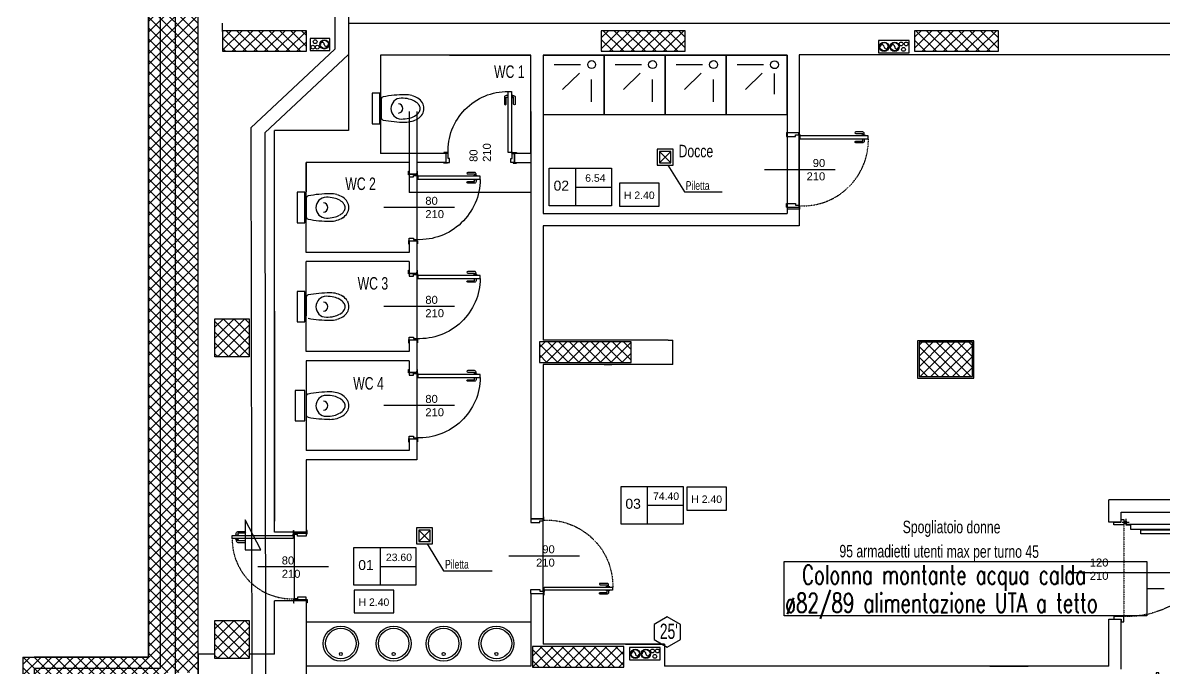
# Model space of a CAD drawing. Header units: millimetres. Extents: x -3782782348 to 131293, y -36553 to 57271.
# Drawn here: x 90045 to 91542, y 38852 to 39699 of the extents above; entities that cross this region are included whole.
import ezdxf

# ---------------------------------------------------------------- set-up
doc = ezdxf.new("R2010")
doc.units = ezdxf.units.MM
doc.header["$LTSCALE"] = 0.01
for name, pattern in [('ACAD_ISO03W100', [30, 12, -18]), ('CONTINOUS', [0]), ('HIDDEN2', [4.7625, 3.175, -1.5875])]:
    doc.linetypes.add(name, pattern=pattern)
doc.layers.get('Defpoints').update_dxf_attribs({"color": 253})
for name, color, linetype in [('ESTRAZ', 2, 'Continuous'), ('X_cavedi', 1, 'Continuous'), ('X_MURI', 8, 'Continuous'), ('X_quote serramenti interni', 251, 'CONTINOUS')]:
    doc.layers.add(name, color=color, linetype=linetype)
doc.styles.add('Max 50', font='arial.ttf', dxfattribs={"width": 0.65, "height": 0.125})
doc.styles.add('nomi', font='arial.ttf')
doc.styles.add('QUOTE', font='simplex.shx', dxfattribs={"width": 0.7})
doc.styles.add('ROMANS', font='romans')
doc.styles.get("Standard").update_dxf_attribs({"font": 'arial.ttf'})
doc.dimstyles.get("Standard").update_dxf_attribs({"dimscale": 0, "dimtxt": 0.18, "dimasz": 0.18, "dimexe": 0.18, "dimexo": 0.0625, "dimgap": 0.09, "dimtad": 1, "dimdec": 0, "dimzin": 0, "dimdsep": 46, "dimtxsty": 'Standard', "dimcen": 0.09, "dimclrd": 256, "dimclre": 256, "dimclrt": 5, "dimadec": 0, "dimazin": 0, "dimtfac": 1, "dimtdec": 0, "dimtix": 1, "dimtofl": 0, "dimtmove": 2, "dimatfit": 3, "dimfxl": 1, "dimtolj": 1, "dimtzin": 0, "dimarcsym": 0})
pattern_1 = [(45, (139069.621, 4436.309), (-7.0710678, 7.0710678), []), (135, (139069.621, 4436.309), (-7.0710678, -7.0710678), [])]

# ---------------------------------------------------------------- blocks, each defined once
blk = doc.blocks.new('90')
for p, q in [((3.9, -46.4), (3.9, 46.4)), ((52.8, 17.3), (52.8, 1.2)), ((-42.1, 1.2), (50, 1.2))]:
    blk.add_line(p, q)
at = {"extrusion": (0, 0, -1)}
for p, q in [((-45.1, 17.3), (-45.1, 1.2)), ((-42.9, 0.3), (-40.9, 0.3)), ((-41.9, 1.4), (-41.9, -0.7))]:
    blk.add_line(p, q, dxfattribs=at)
for points in [[(45.1, 17.3), (40.1, 17.3), (40.1, 5.8), (42.1, 5.8), (42.1, 1.2), (45.1, 1.2)], [(43.1, 1.2), (43.1, 0.2), (47.6, 0.2), (47.6, 1.2)], [(41, -86.1), (41.5, -86.1), (41.5, -81), (41, -81)], [(37, -86.1), (36.4, -86.1), (36.4, -81), (37, -81)]]:
    blk.add_lwpolyline(points, dxfattribs=at)
for points in [[(52.8, 17.3), (48, 17.3), (48, 5.8), (50, 5.8), (50, 1.2), (52.8, 1.2)], [(51, 1.2), (51, 0.2), (55.4, 0.2), (55.4, 1.2)]]:
    blk.add_lwpolyline(points)
blk.add_lwpolyline([(41, 0.1), (37, 0.1), (37, -89.9), (41, -89.9)], close=True, dxfattribs=at)
for points in [[(41.5, -84.6), (43.9, -84.6, 0.414214), (46, -82.6), (46, -73.5, 1), (43.9, -73.5), (43.9, -82.6), (41.5, -82.6)], [(36.4, -84.6), (33.9, -84.6, -0.414214), (31.9, -82.6), (31.9, -73.5, -1), (33.9, -73.5), (33.9, -82.6), (36.4, -82.6)]]:
    blk.add_lwpolyline(points, format="xyb", dxfattribs=at)
blk.add_circle((41.9, 0.3), 0.652, dxfattribs=at)
at = {"linetype": 'ACAD_ISO03W100', "ltscale": 0.5, "extrusion": (0, 0, -1)}
blk.add_arc((35.4, -3.5), 86.5, 176.8781, 271.0597, dxfattribs=at)
blk = doc.blocks.new('porta 120 metallica')
blk.add_line((66, 71.6), (66, -78.7))
at = {"linetype": 'ByBlock'}
for p, q in [((-4.4, -6.2), (3.4, -6.2)), ((0.1, -10.8), (0.1, -1.7))]:
    blk.add_line(p, q, dxfattribs=at)
at = {"color": 5, "linetype": 'HIDDEN2'}
blk.add_line((3.5, -3.5), (123.5, -3.5), dxfattribs=at)
at = {"linetype": 'ByBlock'}
for points in [[(-3.5, 0), (-3.5, -3.5), (3.5, -3.5), (3.5, 9.5), (0, 9.5), (0, 0)], [(123.5, -3.5), (123.5, 9.5), (127, 9.5), (127, 0), (130.5, 0), (130.5, -3.5)], [(8.8, -12.3), (8.8, -131.2), (3.5, -131.2), (3.5, -131.2), (2.8, -131.2), (2.8, -6.2), (3.5, -6.2), (3.5, -12.3)]]:
    blk.add_lwpolyline(points, close=True, dxfattribs=at)
for points in [[(2.8, -121.4), (-3.3, -121.4), (-3.3, -105.1), (2.8, -105.1)], [(8.8, -121.4), (14.9, -121.4), (14.9, -105.1), (8.8, -105.1)]]:
    blk.add_lwpolyline(points, dxfattribs=at)
blk.add_circle((0.1, -6.2), 1.51, dxfattribs=at)
at = {"color": 5, "linetype": 'HIDDEN2'}
blk.add_arc((0, -8), 123.6, 274.0732, 2.0664, dxfattribs=at)
blk = doc.blocks.new('mini cavedio')
at = {"color": 2}
for centre, start, end in [((7430.9, 39372.2, 0), 270, 90), ((7430.9, 39367.1, 0), 90, 270)]:
    blk.add_arc(centre, 2.55, start, end, dxfattribs=at)
at = {"layer": 'X_cavedi'}
for p, q in [((7438.8, 39388.4), (7422.8, 39388.4)), ((7422.8, 39388.4), (7422.8, 39362.2)), ((7438.8, 39362.2), (7438.8, 39388.4)), ((7422.8, 39362.2), (7438.8, 39362.2))]:
    blk.add_line(p, q, dxfattribs=at)
for centre, radius in [((7427.2, 39384.6), 2.5), ((7427.2, 39378.9), 2.5), ((7430.9, 39369.6, 0), 6.11), ((7430.9, 39369.6, 0), 5.43), ((7434.4, 39381.6), 2.5)]:
    blk.add_circle(centre, radius, dxfattribs=at)
blk = doc.blocks.new('cavedio grigia e nera')
at = {"color": 2}
for centre, start, end in [((1740.1, 44244.7, 0), 360, 180), ((1745.2, 44244.7, 0), 180, 360), ((1754, 44244.7, 0), 360, 180), ((1759.1, 44244.7, 0), 180, 360)]:
    blk.add_arc(centre, 2.55, start, end, dxfattribs=at)
at = {"layer": 'X_cavedi'}
for p, q in [((1723.8, 44252.6), (1723.8, 44236.6)), ((1764, 44252.6), (1723.8, 44252.6)), ((1764, 44236.6), (1764, 44252.6)), ((1723.8, 44236.6), (1764, 44236.6))]:
    blk.add_line(p, q, dxfattribs=at)
for centre, radius in [((1727.6, 44241), 2.5), ((1731, 44248.2), 2.5), ((1734.1, 44241), 2.5), ((1742.7, 44244.7, 0), 6.11), ((1742.7, 44244.7, 0), 6.11), ((1742.7, 44244.7, 0), 5.43), ((1756.6, 44244.7, 0), 6.11), ((1756.6, 44244.7, 0), 5.43)]:
    blk.add_circle(centre, radius, dxfattribs=at)
blk = doc.blocks.new('*D865')
at = {"layer": 'Defpoints', "color": 0, "ltscale": 4, "transparency": 16777216}
for p in [(90551.5, 39582.9, 0), (90561.5, 39582.9, 0), (90561.5, 39477.1, 0)]:
    blk.add_point(p, dxfattribs=at)
at = {"layer": 'X_MURI', "lineweight": -2, "ltscale": 4, "transparency": 16777216}
for p, q in [((90551.5, 39582.8, 0), (90551.5, 39476.9, 0)), ((90561.5, 39582.8, 0), (90561.5, 39476.9, 0)), ((90551.7, 39477.1, 0), (90561.3, 39477.1, 0))]:
    blk.add_line(p, q, dxfattribs=at)
at = {"layer": 'X_MURI', "ltscale": 4, "transparency": 16777216}
for points in [[(90551.7, 39477.1, 0), (90551.7, 39477, 0), (90551.5, 39477.1, 0)], [(90561.3, 39477.1, 0), (90561.3, 39477, 0), (90561.5, 39477.1, 0)]]:
    blk.add_solid(points, dxfattribs=at)
at = {"layer": 'X_MURI', "color": 5, "ltscale": 4, "transparency": 16777216, "insert": (90556.5, 39477.2, 0), "char_height": 0.18, "attachment_point": 5}
blk.add_mtext('\\A1;10', dxfattribs=at)
blk = doc.blocks.new('*D866')
at = {"layer": 'Defpoints', "color": 0, "ltscale": 4, "transparency": 16777216}
for p in [(90561.5, 39582.9, 0), (90711.3, 39582.9, 0), (90711.3, 39477.1, 0)]:
    blk.add_point(p, dxfattribs=at)
at = {"layer": 'X_MURI', "lineweight": -2, "ltscale": 4, "transparency": 16777216}
for p, q in [((90561.5, 39582.8, 0), (90561.5, 39476.9, 0)), ((90711.3, 39582.8, 0), (90711.3, 39476.9, 0)), ((90561.7, 39477.1, 0), (90711.1, 39477.1, 0))]:
    blk.add_line(p, q, dxfattribs=at)
at = {"layer": 'X_MURI', "ltscale": 4, "transparency": 16777216}
for points in [[(90561.7, 39477.1, 0), (90561.7, 39477, 0), (90561.5, 39477.1, 0)], [(90711.1, 39477.1, 0), (90711.1, 39477, 0), (90711.3, 39477.1, 0)]]:
    blk.add_solid(points, dxfattribs=at)
at = {"layer": 'X_MURI', "color": 5, "ltscale": 4, "transparency": 16777216, "insert": (90636.4, 39477.2, 0), "char_height": 0.18, "attachment_point": 5}
blk.add_mtext('\\A1;150', dxfattribs=at)
blk = doc.blocks.new('porta 80 (12.5)')
for p, q in [((0, 0), (0, 90)), ((16, 88.7), (0, 88.7)), ((-47.6, 45.1), (45.1, 45.1))]:
    blk.add_line(p, q)
at = {"extrusion": (0, 0, -1)}
for p, q in [((0.1, 3.2), (-1.9, 3.2)), ((-0.9, 2.2), (-0.9, 4.2)), ((16, 1.5), (0, 1.5))]:
    blk.add_line(p, q, dxfattribs=at)
for points in [[(0, 88.2), (-1, 88.2), (-1, 92.7), (0, 92.7)], [(16, 90), (16, 85.2), (4.5, 85.2), (4.5, 87.2), (0, 87.2), (0, 90)], [(16, 88.2), (17, 88.2), (17, 92.7), (16, 92.7)]]:
    blk.add_lwpolyline(points)
blk.add_lwpolyline([(1.2, 4.1), (1.2, 8.1), (81.2, 8.1), (81.2, 4.1)], close=True, dxfattribs=at)
for points in [[(77.3, 8.1), (77.3, 8.7), (72.3, 8.7), (72.3, 8.1)], [(77.3, 4.1), (77.3, 3.6), (72.3, 3.6), (72.3, 4.1)], [(0, 2), (1, 2), (1, -2.5), (0, -2.5)], [(-16, 0), (-16, 5), (-4.5, 5), (-4.5, 3), (0, 3), (0, 0)], [(-16, 2), (-17, 2), (-17, -2.5), (-16, -2.5)]]:
    blk.add_lwpolyline(points, dxfattribs=at)
for points in [[(75.8, 8.7), (75.8, 11.2, 0.414214), (73.8, 13.2), (64.8, 13.2, 1), (64.8, 11.2), (73.8, 11.2), (73.8, 8.7)], [(75.8, 3.6), (75.8, 1.2, -0.414214), (73.8, -0.9), (64.8, -0.9, -1), (64.8, 1.2), (73.8, 1.2), (73.8, 3.6)]]:
    blk.add_lwpolyline(points, format="xyb", dxfattribs=at)
blk.add_circle((0.9, 3.2), 0.652, dxfattribs=at)
at = {"linetype": 'ACAD_ISO03W100', "ltscale": 0.5, "extrusion": (0, 0, -1)}
blk.add_arc((3.2, 9.3), 78, 359.1465, 92.3471, dxfattribs=at)

msp = doc.modelspace()

# ---------------------------------------------------------------- hatches: boundary and pattern name
at = {"layer": 'X_MURI', "ltscale": 4}
h = msp.add_hatch(dxfattribs=at)
h.set_pattern_fill('_USER', color=256, scale=10, angle=45, style=0, double=1, pattern_type=0)
h.set_pattern_definition([(45, (96724.817, -16956.502), (-7.0710678, 7.0710678), []), (135, (96724.817, -16956.502), (-7.0710678, -7.0710678), [])])
h.paths.add_polyline_path([(90230.8, 39726.9), (90253.3, 39726.9), (90253.3, 39748.6), (90230.8, 39748.6)], flags=24)
h.paths.add_polyline_path([(90065.8, 38732.8), (90088.3, 38732.8), (90088.3, 38754.5), (90065.8, 38754.5)], flags=24)
h.paths.add_polyline_path([(90230.8, 39476), (90253.3, 39476), (90253.3, 39497.7), (90230.8, 39497.7)], flags=24)
h.paths.add_polyline_path([(90059.5, 37082.6), (90109.6, 37082.6), (90109.6, 38802.1), (90209.6, 38802.1), (90233.5, 38802.1), (90233.6, 38837.4), (90233.8, 38837.4), (90233.8, 38847), (90274.6, 38847), (90274.6, 38871), (90274.6, 39904), (90209.6, 39904), (90209.6, 38867.1), (90059.6, 38867.1)])
h.paths.add_polyline_path([(90044.6, 37082.6), (90059.5, 37082.6), (90059.6, 38867.1), (90044.6, 38867.1)])
h = msp.add_hatch(dxfattribs=at)
h.set_pattern_fill('_USER', color=256, scale=10, angle=45, style=0, double=1, pattern_type=0)
h.set_pattern_definition(pattern_1)
h.paths.add_polyline_path([(90416.6, 39662), (90416.6, 39689), (90306.6, 39689), (90306.6, 39662)])
h = msp.add_hatch(dxfattribs=at)
h.set_pattern_fill('_USER', color=256, scale=10, angle=45, style=0, double=1, pattern_type=0)
h.set_pattern_definition(pattern_1)
h.paths.add_polyline_path([(90913.6, 39662), (90913.6, 39689), (90803.6, 39689), (90803.6, 39662)])
h = msp.add_hatch(dxfattribs=at)
h.set_pattern_fill('_USER', color=256, scale=10, angle=45, style=0, double=1, pattern_type=0)
h.set_pattern_definition(pattern_1)
h.paths.add_polyline_path([(91324.6, 39662), (91324.6, 39689), (91214.6, 39689), (91214.6, 39662)])
h.paths.add_polyline_path([(91779.6, 39662), (91779.6, 39689), (91669.6, 39689), (91669.6, 39662)])
h.paths.add_polyline_path([(92455.6, 39662), (92455.6, 39689), (92345.6, 39689), (92345.6, 39662)])
h = msp.add_hatch(dxfattribs=at)
h.set_pattern_fill('_USER', color=256, scale=10, angle=45, style=0, double=1, pattern_type=0)
h.set_pattern_definition(pattern_1)
h.paths.add_polyline_path([(94441.8, 39318.2), (94414.8, 39318.2), (94414.8, 39208.2), (94441.8, 39208.2)])
h.paths.add_polyline_path([(94020.7, 39109.2), (94047.7, 39109.2), (94047.7, 39219.2), (94020.7, 39219.2)])
h.paths.add_polyline_path([(94020.7, 39224.2), (94047.7, 39224.2), (94047.7, 39334.2), (94020.7, 39334.2)])
h.paths.add_polyline_path([(93651.7, 39291.3), (93624.7, 39291.3), (93624.7, 39161.3), (93651.7, 39161.3)])
h.paths.add_polyline_path([(93228.6, 39266.2), (93255.6, 39266.2), (93255.6, 39156.2), (93228.6, 39156.2)])
h.paths.add_polyline_path([(92419.6, 39291.3), (92374.6, 39291.3), (92374.6, 39231.2), (92419.6, 39231.2)])
h.paths.add_polyline_path([(91615.3, 39260.3), (91615.3, 39305.3), (91675.3, 39305.3), (91675.3, 39260.3)])
h.paths.add_polyline_path([(91220.5, 39280.2), (91220.5, 39235.2), (91290.5, 39235.2), (91290.5, 39280.2)])
h.paths.add_polyline_path([(90722.6, 39280.8), (90722.6, 39253.8), (90842.6, 39253.8), (90842.6, 39280.8)])
h = msp.add_hatch(dxfattribs=at)
h.set_pattern_fill('_USER', color=256, scale=10, angle=45, style=0, double=1, pattern_type=0)
h.set_pattern_definition(pattern_1)
h.paths.add_polyline_path([(90296.6, 39311), (90341.6, 39311), (90341.6, 39261), (90296.6, 39261)])
h.paths.add_polyline_path([(90296.6, 38915), (90341.6, 38915), (90341.6, 38865), (90296.6, 38865)])
h.paths.add_polyline_path([(90713.3, 38880.9), (90713.3, 38853.9), (90833.3, 38853.9), (90833.3, 38880.9)])
h.paths.add_polyline_path([(91296.6, 38837), (91323.6, 38837), (91323.6, 38606.3), (91296.6, 38606.3)])
h.paths.add_polyline_path([(91688.1, 38837), (91715.1, 38837), (91715.1, 38717), (91688.1, 38717)])
h.paths.add_polyline_path([(92397.5, 38409), (92377.5, 38409), (92377.5, 38849), (92397.5, 38849)])
h.paths.add_polyline_path([(93052.5, 38637), (93329.5, 38637), (93329.5, 38621), (93052.5, 38621)])
h.paths.add_polyline_path([(93052.5, 38822), (93329.5, 38822), (93329.5, 38849), (93025.5, 38849), (93025.5, 38409), (93329.5, 38409), (93329.5, 38436), (93052.5, 38436)])

# ---------------------------------------------------------------- linework, layer by layer
at = {"color": 1}
msp.add_line((91519.3, 38956.9, 0), (91542.1, 38956.9, 0), dxfattribs=at)
at = {"color": 1, "elevation": 0}
msp.add_lwpolyline([(91043.6, 38992.4), (91519.3, 38992.4), (91519.3, 38921.3), (91043.6, 38921.3)], close=True, dxfattribs=at)
at = {"layer": 'X_MURI', "ltscale": 4}
for p, q in [((90209.6, 39904, 0), (90209.6, 38870, 0)), ((90209.6, 38867.1, 0), (90209.6, 39904, 0)), ((90306.6, 39688, 0), (90306.6, 39699, 0)), ((90306.6, 39689, 0), (90306.6, 39662, 0)), ((90471.9, 39699, 0), (93392.6, 39699, 0)), ((90471.9, 39699, 0), (90471.9, 39558)), ((90573.4, 39699, 0), (90990, 39699, 0)), ((91020, 39699, 0), (91070.7, 39699, 0)), ((91220.7, 39699, 0), (91466.7, 39699, 0)), ((90551.5, 39657, 0), (90545.3, 39657, 0)), ((90711.3, 39657, 0), (90551.5, 39657, 0)), ((90604.3, 39657, 0), (90711.3, 39657, 0)), ((90711.3, 39528, 0), (90711.3, 39657, 0)), ((90727.3, 39657, 0), (90727.3, 39449, 0)), ((90727.3, 39657, 0), (91047.3, 39657, 0)), ((91047.3, 39657, 0), (91047.3, 39555.3, 0)), ((90776.4, 39644.1, 0), (90741.7, 39644.1, 0)), ((90856.4, 39644.1, 0), (90821.7, 39644.1, 0)), ((90936.4, 39644.1, 0), (90901.7, 39644.1, 0)), ((91016.4, 39644.1, 0), (90981.7, 39644.1, 0)), ((90774.8, 39633.2, 0), (90752.6, 39612, 0)), ((90854.8, 39633.2, 0), (90832.6, 39612, 0)), ((90934.8, 39633.2, 0), (90912.6, 39612, 0)), ((91014.8, 39633.2, 0), (90992.6, 39612, 0)), ((91030.3, 39632.9, 0), (91030.3, 39605.9, 0)), ((90790.3, 39624.9, 0), (90790.3, 39595.9, 0)), ((90870.3, 39624.9, 0), (90870.3, 39595.9, 0)), ((90950.3, 39624.9, 0), (90950.3, 39595.9, 0)), ((90471.9, 39558), (90374.6, 39558, 0)), ((90374.6, 39030.8, 0), (90374.6, 39558, 0)), ((91047.3, 39555.3, 0), (91063.3, 39555.3, 0)), ((91047.3, 39555.3, 0), (91047.3, 39455.3, 0)), ((91063.3, 39555.3, 0), (91063.3, 39455.3, 0)), ((90599.8, 39528, 0), (90513.9, 39528, 0)), ((90599.8, 39528, 0), (90599.8, 39516, 0)), ((90711.3, 39528, 0), (90689.8, 39528, 0)), ((90689.8, 39528, 0), (90689.8, 39516, 0)), ((90689.8, 39528, 0), (90689.8, 39516, 0)), ((90879.8, 39530.6, 0), (90894.8, 39515.6, 0)), ((90894.8, 39530.6, 0), (90879.8, 39515.6, 0)), ((90416.5, 39398, 0), (90416.5, 39516, 0)), ((90416.5, 39477.4, 0), (90416.5, 39516, 0)), ((90416.5, 39516, 0), (90416.5, 39477.4, 0)), ((90551.5, 39516, 0), (90416.5, 39516, 0)), ((90551.5, 39516, 0), (90551.5, 39500.6, 0)), ((90561.5, 39516, 0), (90561.5, 39500.6, 0)), ((90599.8, 39516, 0), (90561.5, 39516, 0)), ((90689.8, 39516, 0), (90711.3, 39516, 0)), ((90711.3, 39516, 0), (90711.3, 39489, 0)), ((90769.6, 39508.6, 0), (90769.6, 39459, 0)), ((90891, 39512.6, 0), (90912.6, 39477.4, 0)), ((90561.5, 39500.6, 0), (90551.5, 39500.6, 0)), ((90561.5, 39500.6, 0), (90551.5, 39500.6, 0)), ((90561.5, 39502.1, 0), (90561.5, 39412.1, 0)), ((90711.3, 39489, 0), (90711.3, 39048.4, 0)), ((90769.6, 39483.8, 0), (90816.8, 39483.8, 0)), ((90912.6, 39477.4, 0), (90962.1, 39477.4, 0)), ((90611.1, 39457, 0), (90518.4, 39457, 0)), ((90727.3, 39449, 0), (91047.3, 39449, 0)), ((91047.3, 39455.3, 0), (91047.3, 39449, 0)), ((91047.3, 39455.3, 0), (91063.3, 39455.3, 0)), ((90727.3, 39433, 0), (90727.3, 39282.8, 0)), ((90551.5, 39413.4, 0), (90561.5, 39413.5, 0)), ((90551.5, 39413.4, 0), (90551.5, 39398, 0)), ((90551.5, 39413.4, 0), (90561.5, 39413.4, 0)), ((90553.5, 39413.4, 0), (90561.5, 39413.4, 0)), ((90561.5, 39413.5, 0), (90561.5, 39387, 0)), ((90551.5, 39398, 0), (90416.5, 39398, 0)), ((90561.5, 39387, 0), (90561.5, 39370.6, 0)), ((90416.5, 39268, 0), (90416.5, 39386, 0)), ((90551.5, 39386, 0), (90416.5, 39386, 0)), ((90551.5, 39386, 0), (90551.5, 39370.6, 0)), ((90561.5, 39372.1, 0), (90561.5, 39282.1, 0)), ((90561.5, 39370.6, 0), (90551.5, 39370.6, 0)), ((90561.5, 39370.6, 0), (90551.5, 39370.6, 0)), ((90611.1, 39327, 0), (90518.4, 39327, 0)), ((90551.5, 39283.4, 0), (90551.5, 39268, 0)), ((90551.5, 39283.4, 0), (90561.5, 39283.4, 0)), ((90551.5, 39283.4, 0), (90561.5, 39283.4, 0)), ((90553.5, 39283.4, 0), (90561.5, 39283.4, 0)), ((90561.5, 39283.4, 0), (90561.5, 39240.6, 0)), ((90767.4, 39282.8, 0), (90727.3, 39282.8, 0)), ((90891.4, 39282.8, 0), (90767.4, 39282.8, 0)), ((90891.4, 39282.8, 0), (90897.3, 39282.8, 0)), ((90897.3, 39250.8, 0), (90897.3, 39282.8, 0)), ((90551.5, 39268, 0), (90416.5, 39268, 0)), ((90551.5, 39256, 0), (90416.5, 39256, 0)), ((90416.5, 39256, 0), (90416.5, 39195, 0)), ((90551.5, 39256, 0), (90551.5, 39240.6, 0)), ((90561.5, 39240.6, 0), (90551.5, 39240.6, 0)), ((90561.5, 39240.6, 0), (90551.5, 39240.6, 0)), ((90561.5, 39242.1, 0), (90561.5, 39152.1, 0)), ((90727.3, 39250.8, 0), (90727.3, 39048.4, 0)), ((90897.3, 39250.8, 0), (90727.3, 39250.8, 0)), ((90807.3, 39250.8, 0), (90817.3, 39250.8, 0)), ((90416.5, 39195, 0), (90416.5, 39138, 0)), ((90611.1, 39197, 0), (90518.4, 39197, 0)), ((90551.5, 39153.4, 0), (90551.5, 39138, 0)), ((90551.5, 39153.4, 0), (90561.5, 39153.4, 0)), ((90551.5, 39153.4, 0), (90561.5, 39153.4, 0)), ((90553.5, 39153.4, 0), (90561.5, 39153.4, 0)), ((90561.5, 39153.4, 0), (90561.5, 39126, 0)), ((90551.5, 39138, 0), (90416.5, 39138, 0)), ((90561.5, 39126, 0), (90416.5, 39126, 0)), ((90416.5, 39126, 0), (90416.5, 39030.8, 0)), ((90863.8, 39091), (90863.8, 39041.5)), ((91871.4, 39073.5, 0), (91469.5, 39073.5, 0)), ((91469.5, 39043.9, 0), (91469.5, 39073.5, 0)), ((90863.8, 39066.3), (90911, 39066.3)), ((91485.5, 39057, 0), (92083.7, 39057, 0)), ((91485.5, 39043.9, 0), (91485.5, 39057, 0)), ((90356.9, 39007.6), (90336.5, 39047.2)), ((90336.5, 39047.2), (90336.5, 39007.6)), ((90727.3, 39048.4, 0), (90711.3, 39048.4, 0)), ((91485.5, 39043.9, 0), (91469.5, 39043.9, 0)), ((90416.5, 39030.8, 0), (90374.6, 39030.8, 0)), ((90564, 39033.5, 0), (90579, 39018.5, 0)), ((90579, 39033.5, 0), (90564, 39018.5, 0)), ((90575.1, 39015.5, 0), (90596.7, 38980.4, 0)), ((90336.5, 39007.6), (90356.9, 39007.6)), ((90513.3, 39010.7), (90513.3, 38961.2)), ((90513.3, 38985.9), (90560.4, 38985.9)), ((90596.7, 38980.4, 0), (90660.3, 38980.4, 0)), ((90374.6, 38871, 0), (90374.6, 38940.8, 0)), ((90416.5, 38940.8, 0), (90374.6, 38940.8, 0)), ((90416.5, 38940.8, 0), (90416.5, 38855, 0)), ((90711.3, 38950.6, 0), (90727.3, 38950.6, 0)), ((90711.3, 38950.6, 0), (90711.3, 38855, 0)), ((90727.3, 38950.6, 0), (90727.3, 38883.9, 0)), ((90711.3, 38913, 0), (90416.5, 38913, 0)), ((91469.5, 38855, 0), (91469.5, 38916.9, 0)), ((91469.5, 38916.9, 0), (91485.5, 38916.9, 0)), ((91485.5, 38851, 0), (91485.5, 38916.9, 0)), ((90835.3, 38883.9, 0), (90727.3, 38883.9, 0)), ((90886.7, 38883.9, 0), (90835.3, 38883.9, 0)), ((90835.3, 38883.9, 0), (90886.7, 38883.9, 0)), ((90886.7, 38883.9, 0), (90886.7, 38855, 0)), ((90886.7, 38883.9, 0), (90886.7, 38855, 0)), ((90044.6, 38867.1, 0), (90209.6, 38867.1, 0)), ((90044.6, 38867.1, 0), (90044.6, 37082.6, 0)), ((90209.6, 38867.1, 0), (90059.5, 38867.1, 0)), ((90296.6, 38871, 0), (90274.6, 38871, 0)), ((90274.6, 38871, 0), (90274.6, 38837.4, 0)), ((90374.6, 38871, 0), (90341.6, 38871, 0)), ((90711.3, 38855, 0), (90416.5, 38855)), ((90416.5, 38855), (90416.5, 38829)), ((91469.5, 38855, 0), (90886.7, 38855, 0)), ((91313.5, 38855, 0), (91313.5, 38855, 0)), ((91313.5, 38855, 0), (91313.5, 38855, 0)), ((91313.5, 38855, 0), (91329.5, 38855, 0)), ((91329.5, 38855, 0), (91329.5, 38855, 0)), ((91329.5, 38855, 0), (91363.6, 38855, 0))]:
    msp.add_line(p, q, dxfattribs=at)
at = {"layer": 'X_MURI', "ltscale": 4, "extrusion": (0, 0, -1)}
for p, q in [((90687.6, 39528.9, 0), (90685.6, 39528.9, 0)), ((90686.6, 39527.9, 0), (90686.6, 39529.9, 0)), ((90689.8, 39516, 0), (90689.8, 39528, 0)), ((90551.5, 39500.6, 0), (90561.5, 39500.6, 0)), ((90561.4, 39498.9, 0), (90563.4, 39498.9, 0)), ((90562.4, 39499.9, 0), (90562.4, 39497.9, 0)), ((90551.5, 39370.6, 0), (90561.5, 39370.6, 0)), ((90561.4, 39368.9, 0), (90563.4, 39368.9, 0)), ((90562.4, 39369.9, 0), (90562.4, 39367.9, 0)), ((90551.5, 39240.6, 0), (90561.5, 39240.6, 0)), ((90561.4, 39238.9, 0), (90563.4, 39238.9, 0)), ((90562.4, 39239.9, 0), (90562.4, 39237.9, 0))]:
    msp.add_line(p, q, dxfattribs=at)
at = {"layer": 'X_MURI', "ltscale": 4, "elevation": 0}
for points in [[(90224.6, 40040.5), (90224.6, 38852.1), (90059.6, 38852.1), (90059.5, 37097.6), (90224.6, 37097.6), (90224.5, 36421)], [(90244.6, 39904), (90244.6, 38832.1), (90079.6, 38832.1), (90079.5, 37117.6), (90244.6, 37117.6), (90244.5, 36421)], [(90109.6, 38802.1), (90274.6, 38802.1), (90274.6, 39874)], [(90274.6, 39699), (90274.6, 39874), (93741.8, 39874)], [(90274.6, 39306), (90274.6, 39659)], [(90711.3, 39657), (90513.9, 39657), (90513.9, 39528)], [(90551.5, 39657), (90545.3, 39657)], [(91677.3, 39657.2), (91063.3, 39657.2), (91063.3, 39555.5)], [(90514.9, 39599.3), (90514.9, 39574.7)], [(90601.6, 39528), (90601.6, 39529), (90597.1, 39529), (90597.1, 39528)], [(90599.8, 39516), (90604.6, 39516), (90604.6, 39521.5), (90602.6, 39521.5), (90602.6, 39528), (90599.8, 39528)], [(90601.6, 39516), (90601.6, 39515), (90597.1, 39515), (90597.1, 39516)], [(90416.5, 39469.3), (90416.5, 39444.7)], [(91063.3, 39455.3), (91063.3, 39433), (90727.3, 39433)], [(90551.5, 39412.1), (90551.5, 39416.9), (90557, 39416.9), (90557, 39414.9), (90561.5, 39414.9), (90561.5, 39412.1)], [(90551.5, 39413.9), (90550.5, 39413.9), (90550.5, 39409.4), (90551.5, 39409.4)], [(90561.5, 39413.9), (90562.5, 39413.9), (90562.5, 39409.4), (90561.5, 39409.4)], [(90416.5, 39339.3), (90416.5, 39314.7)], [(90374.6, 39321), (90374.6, 39045.6)], [(90551.5, 39283.9), (90550.5, 39283.9), (90550.5, 39279.4), (90551.5, 39279.4)], [(90551.5, 39282.1), (90551.5, 39286.9), (90557, 39286.9), (90557, 39284.9), (90561.5, 39284.9), (90561.5, 39282.1)], [(90561.5, 39283.9), (90562.5, 39283.9), (90562.5, 39279.4), (90561.5, 39279.4)], [(90274.6, 38910), (90274.6, 39266)], [(90416.5, 39209.3), (90416.5, 39184.7)], [(90551.5, 39153.9), (90550.5, 39153.9), (90550.5, 39149.4), (90551.5, 39149.4)], [(90551.5, 39152.1), (90551.5, 39156.9), (90557, 39156.9), (90557, 39154.9), (90561.5, 39154.9), (90561.5, 39152.1)], [(90561.5, 39153.9), (90562.5, 39153.9), (90562.5, 39149.4), (90561.5, 39149.4)], [(90296.6, 38871), (90274.6, 38871)], [(90341.6, 38871), (90341.6, 38871)]]:
    msp.add_lwpolyline(points, dxfattribs=at)
at = {"layer": 'X_MURI', "ltscale": 4}
for points in [[(90453.9, 39932.7), (90453.9, 39664.6), (90343.9, 39561.7), (90345.1, 38829.5), (90164.9, 38749.2), (90164.9, 37900.8), (90292.5, 37747.2), (90877.2, 37747.2), (91110.9, 37747.2), (91171.1, 37689.8), (91171.1, 37385.9), (91231.8, 37304.5), (91687, 37304.5)], [(90471.9, 39932.7), (90471.9, 39657.7), (90361.9, 39554.9), (90363.1, 38818.1), (90182.9, 38737.8), (90182.9, 37907.3), (90301, 37765.2), (90877.2, 37765.2), (91118.1, 37765.2), (91189.1, 37697.5), (91189.1, 37391.9), (91240.8, 37322.5), (91808.6, 37322.5)]]:
    msp.add_lwpolyline(points, dxfattribs=at)
at = {"layer": 'X_MURI', "ltscale": 4, "elevation": 0}
for points in [[(90416.6, 39662), (90416.6, 39689), (90306.6, 39689), (90306.6, 39662)], [(90913.6, 39662), (90913.6, 39689), (90803.6, 39689), (90803.6, 39662)], [(91324.6, 39662), (91324.6, 39689), (91214.6, 39689), (91214.6, 39662)], [(90727.3, 39657), (90727.3, 39579), (90807.3, 39579), (90807.3, 39657)], [(90807.3, 39657), (90807.3, 39579), (90887.3, 39579), (90887.3, 39657)], [(90887.3, 39657), (90887.3, 39579), (90967.3, 39579), (90967.3, 39657)], [(90967.3, 39657), (90967.3, 39579), (91047.3, 39579), (91047.3, 39657)], [(90876.8, 39512.6), (90897.8, 39512.6), (90897.8, 39533.6), (90876.8, 39533.6)], [(90879.8, 39515.6), (90894.8, 39515.6), (90894.8, 39530.6), (90879.8, 39530.6)], [(90735.4, 39508.6), (90816.8, 39508.6), (90816.8, 39459), (90735.4, 39459)], [(90404.7, 39437), (90414.7, 39437), (90414.7, 39477), (90404.7, 39477)], [(90827.5, 39458.9), (90879.5, 39458.9), (90879.5, 39488.9), (90827.5, 39488.9)], [(90404.7, 39307), (90414.7, 39307), (90414.7, 39347), (90404.7, 39347)], [(90296.6, 39311), (90341.6, 39311), (90341.6, 39261), (90296.6, 39261)], [(91218.5, 39282.2), (91218.5, 39233.2), (91292.5, 39233.2), (91292.5, 39282.2)], [(90722.6, 39280.8), (90722.6, 39253.8), (90842.6, 39253.8), (90842.6, 39280.8)], [(91220.5, 39280.2), (91220.5, 39235.2), (91290.5, 39235.2), (91290.5, 39280.2)], [(90401.7, 39177), (90414.7, 39177), (90414.7, 39217), (90401.7, 39217)], [(90561, 39015.5), (90582, 39015.5), (90582, 39036.5), (90561, 39036.5)], [(90564, 39018.5), (90579, 39018.5), (90579, 39033.5), (90564, 39033.5)], [(91511.4, 39034.1), (91576.1, 39034.1), (91576.1, 39028.7), (91511.4, 39028.7)], [(90296.6, 38915), (90341.6, 38915), (90341.6, 38865), (90296.6, 38865)], [(90873, 38890.1), (90890.2, 38880.1), (90907.5, 38890.1), (90907.5, 38910), (90890.2, 38920), (90873, 38910)], [(90713.3, 38880.9), (90713.3, 38853.9), (90833.3, 38853.9), (90833.3, 38880.9)]]:
    msp.add_lwpolyline(points, close=True, dxfattribs=at)
at = {"layer": 'X_MURI', "ltscale": 4}
for points in [[(90503.1, 39567), (90513.1, 39567), (90513.1, 39607), (90503.1, 39607)], [(90829.6, 39091), (90911, 39091), (90911, 39041.5), (90829.6, 39041.5)], [(90916, 39060), (90967.9, 39060), (90967.9, 39090), (90916, 39090)], [(90479.1, 39010.7), (90560.4, 39010.7), (90560.4, 38961.2), (90479.1, 38961.2)], [(90479.4, 38924.9), (90531.4, 38924.9), (90531.4, 38954.9), (90479.4, 38954.9)]]:
    msp.add_lwpolyline(points, close=True, dxfattribs=at)
at = {"layer": 'X_MURI', "ltscale": 4, "extrusion": (0, 0, -1), "elevation": 0}
for points in [[(-90681.1, 39603.8), (-90678.6, 39603.8, -0.414214), (-90676.6, 39601.8), (-90676.6, 39592.8, -1), (-90678.6, 39592.8), (-90678.6, 39601.8), (-90681.1, 39601.8)], [(-90686.2, 39603.8), (-90688.6, 39603.8, 0.414214), (-90690.7, 39601.8), (-90690.7, 39592.8, 1), (-90688.6, 39592.8), (-90688.6, 39601.8), (-90686.2, 39601.8)], [(-90639.3, 39498.5), (-90639.3, 39501, -0.414214), (-90637.3, 39503), (-90628.3, 39503, -1), (-90628.3, 39501), (-90637.3, 39501), (-90637.3, 39498.5)], [(-90639.3, 39493.5), (-90639.3, 39491, 0.414214), (-90637.3, 39489), (-90628.3, 39489, 1), (-90628.3, 39491), (-90637.3, 39491), (-90637.3, 39493.5)], [(-90639.3, 39368.5), (-90639.3, 39371, -0.414214), (-90637.3, 39373), (-90628.3, 39373, -1), (-90628.3, 39371), (-90637.3, 39371), (-90637.3, 39368.5)], [(-90639.3, 39363.5), (-90639.3, 39361, 0.414214), (-90637.3, 39359), (-90628.3, 39359, 1), (-90628.3, 39361), (-90637.3, 39361), (-90637.3, 39363.5)], [(-90639.3, 39238.5), (-90639.3, 39241, -0.414214), (-90637.3, 39243), (-90628.3, 39243, -1), (-90628.3, 39241), (-90637.3, 39241), (-90637.3, 39238.5)], [(-90639.3, 39233.5), (-90639.3, 39231, 0.414214), (-90637.3, 39229), (-90628.3, 39229, 1), (-90628.3, 39231), (-90637.3, 39231), (-90637.3, 39233.5)]]:
    msp.add_lwpolyline(points, format="xyb", dxfattribs=at)
for points in [[(-90681.6, 39605.3), (-90681.1, 39605.3), (-90681.1, 39600.3), (-90681.6, 39600.3)], [(-90685.7, 39605.3), (-90686.2, 39605.3), (-90686.2, 39600.3), (-90685.7, 39600.3)], [(-90689.8, 39516), (-90684.8, 39516), (-90684.8, 39521.5), (-90686.8, 39521.5), (-90686.8, 39528), (-90689.8, 39528)], [(-90687.8, 39528), (-90687.8, 39529), (-90692.3, 39529), (-90692.3, 39528)], [(-90687.8, 39516), (-90687.8, 39515), (-90692.3, 39515), (-90692.3, 39516)], [(-90551.5, 39500.1), (-90550.5, 39500.1), (-90550.5, 39504.6), (-90551.5, 39504.6)], [(-90551.5, 39502.1), (-90551.5, 39497.1), (-90557, 39497.1), (-90557, 39499.1), (-90561.5, 39499.1), (-90561.5, 39502.1)], [(-90561.5, 39500.1), (-90562.5, 39500.1), (-90562.5, 39504.6), (-90561.5, 39504.6)], [(-90640.8, 39498), (-90640.8, 39498.5), (-90635.8, 39498.5), (-90635.8, 39498)], [(-90640.8, 39494), (-90640.8, 39493.5), (-90635.8, 39493.5), (-90635.8, 39494)], [(-90551.5, 39370.1), (-90550.5, 39370.1), (-90550.5, 39374.6), (-90551.5, 39374.6)], [(-90551.5, 39372.1), (-90551.5, 39367.1), (-90557, 39367.1), (-90557, 39369.1), (-90561.5, 39369.1), (-90561.5, 39372.1)], [(-90561.5, 39370.1), (-90562.5, 39370.1), (-90562.5, 39374.6), (-90561.5, 39374.6)], [(-90640.8, 39368), (-90640.8, 39368.5), (-90635.8, 39368.5), (-90635.8, 39368)], [(-90640.8, 39364), (-90640.8, 39363.5), (-90635.8, 39363.5), (-90635.8, 39364)], [(-90551.5, 39240.1), (-90550.5, 39240.1), (-90550.5, 39244.6), (-90551.5, 39244.6)], [(-90551.5, 39242.1), (-90551.5, 39237.1), (-90557, 39237.1), (-90557, 39239.1), (-90561.5, 39239.1), (-90561.5, 39242.1)], [(-90561.5, 39240.1), (-90562.5, 39240.1), (-90562.5, 39244.6), (-90561.5, 39244.6)], [(-90640.8, 39238), (-90640.8, 39238.5), (-90635.8, 39238.5), (-90635.8, 39238)], [(-90640.8, 39234), (-90640.8, 39233.5), (-90635.8, 39233.5), (-90635.8, 39234)]]:
    msp.add_lwpolyline(points, dxfattribs=at)
for points in [[(-90685.7, 39529.2), (-90681.6, 39529.2), (-90681.6, 39609.2), (-90685.7, 39609.2)], [(-90562.7, 39498), (-90562.7, 39494), (-90644.7, 39494), (-90644.7, 39498)], [(-90562.7, 39368), (-90562.7, 39364), (-90644.7, 39364), (-90644.7, 39368)], [(-90562.7, 39238), (-90562.7, 39234), (-90644.7, 39234), (-90644.7, 39238)]]:
    msp.add_lwpolyline(points, close=True, dxfattribs=at)
at = {"layer": 'X_MURI', "ltscale": 4}
for centre, radius in [((90790.9, 39644.6, 0), 5.17), ((90870.9, 39644.6, 0), 5.17), ((90950.9, 39644.6, 0), 5.17), ((91030.9, 39644.4, 0), 5.17), ((90461.8, 38884.8, 0), 23), ((90531.1, 38884.8, 0), 23), ((90596.7, 38884.8, 0), 23), ((90666, 38884.8, 0), 23), ((90461.8, 38884.8, 0), 20), ((90531.1, 38884.8, 0), 20), ((90596.7, 38884.8, 0), 20), ((90666, 38884.8, 0), 20), ((90461.8, 38871.1, 0), 1.94), ((90531.1, 38871.1, 0), 1.94), ((90596.7, 38871.1, 0), 1.94), ((90666, 38871.1, 0), 1.94)]:
    msp.add_circle(centre, radius, dxfattribs=at)
at = {"layer": 'X_MURI', "ltscale": 4, "extrusion": (0, 0, -1)}
for centre in [(-90686.6, 39528.9, 0), (-90562.4, 39498.9, 0), (-90562.4, 39368.9, 0), (-90562.4, 39238.9, 0)]:
    msp.add_circle(centre, 0.652, dxfattribs=at)
at = {"layer": 'X_MURI', "ltscale": 4}
for centre, radius, start, end in [((90517.9, 39599.3, 0), 3, 99.6671, 179.9991), ((90546.8, 39446.6, 0), 158.4, 90.2984, 100.6761), ((90541.2, 39586.8, 0), 13.7, 89.9991, 269.9991), ((90541.2, 39556.2, 0), 44.3, 77.0298, 89.9936), ((90545.9, 39569.4, 0), 35.7, 74.9259, 89.9936), ((90544.7, 39571.3, 0), 28.8, 60.9238, 77.0298), ((90548.3, 39578.1, 0), 26.6, 56.9687, 74.9259), ((90550, 39580.8, 0), 17.9, 36.688, 60.9238), ((90551.9, 39583.6, 0), 20.1, 32.5022, 56.9687), ((90537.3, 39587, 0), 5.98, 269.9991, 89.9936), ((90550, 39592.7, 0), 17.9, 299.069, 323.3048), ((90558, 39586.8, 0), 7.97, 359.9991, 36.688), ((90558, 39586.8, 0), 7.97, 323.3048, 359.9991), ((90557.3, 39587, 0), 13.6, 359.9991, 32.5022), ((90557.3, 39587, 0), 13.6, 327.4906, 359.9991), ((90517.9, 39574.7, 0), 3, 179.9991, 260.3312), ((90546.8, 39727.4, 0), 158.4, 259.322, 269.6996), ((90541.2, 39617.4, 0), 44.3, 269.9991, 282.963), ((90545.9, 39604.7, 0), 35.7, 269.9991, 285.0669), ((90544.7, 39602.2, 0), 28.8, 282.963, 299.069), ((90548.3, 39596, 0), 26.6, 285.0669, 303.024), ((90551.9, 39590.5, 0), 20.1, 303.024, 327.4906), ((90419.5, 39469.3, 0), 3, 99.6671, 179.9991), ((90448.3, 39316.6, 0), 158.4, 90.2984, 100.6761), ((90442.8, 39456.8, 0), 13.7, 89.9991, 269.9991), ((90438.9, 39457, 0), 5.98, 269.9991, 89.9936), ((90442.8, 39426.2, 0), 44.3, 77.0298, 89.9936), ((90447.5, 39439.4, 0), 35.7, 74.9259, 89.9936), ((90446.3, 39441.3, 0), 28.8, 60.9238, 77.0298), ((90449.8, 39448.1, 0), 26.6, 56.9687, 74.9259), ((90451.6, 39450.8, 0), 17.9, 36.688, 60.9238), ((90453.4, 39453.6, 0), 20.1, 32.5022, 56.9687), ((90459.5, 39456.8, 0), 7.97, 359.9991, 36.688), ((90458.8, 39457, 0), 13.6, 359.9991, 32.5022), ((90446.3, 39472.2, 0), 28.8, 282.963, 299.069), ((90451.6, 39462.7, 0), 17.9, 299.069, 323.3048), ((90453.4, 39460.5, 0), 20.1, 303.024, 327.4906), ((90459.5, 39456.8, 0), 7.97, 323.3048, 359.9991), ((90458.8, 39457, 0), 13.6, 327.4906, 359.9991), ((90419.5, 39444.7, 0), 3, 179.9991, 260.3312), ((90448.3, 39597.4, 0), 158.4, 259.322, 269.6996), ((90442.8, 39487.4, 0), 44.3, 269.9991, 282.963), ((90447.5, 39474.7, 0), 35.7, 269.9991, 285.0669), ((90449.8, 39466, 0), 26.6, 285.0669, 303.024), ((90419.5, 39339.3, 0), 3, 99.6671, 179.9991), ((90448.3, 39186.6, 0), 158.4, 90.2984, 100.6761), ((90447.5, 39309.4, 0), 35.7, 74.9259, 89.9936), ((90449.8, 39318.1, 0), 26.6, 56.9687, 74.9259), ((90442.8, 39326.8, 0), 13.7, 89.9991, 269.9991), ((90438.9, 39327, 0), 5.98, 269.9991, 89.9936), ((90442.8, 39296.2, 0), 44.3, 77.0298, 89.9936), ((90446.3, 39311.3, 0), 28.8, 60.9238, 77.0298), ((90451.6, 39320.8, 0), 17.9, 36.688, 60.9238), ((90453.4, 39323.6, 0), 20.1, 32.5022, 56.9687), ((90459.5, 39326.8, 0), 7.97, 359.9991, 36.688), ((90459.5, 39326.8, 0), 7.97, 323.3048, 359.9991), ((90458.9, 39327, 0), 13.6, 359.9991, 32.5022), ((90458.9, 39327, 0), 13.6, 327.4906, 359.9991), ((90448.3, 39467.4, 0), 158.4, 259.322, 269.6996), ((90442.8, 39357.4, 0), 44.3, 269.9991, 282.963), ((90446.3, 39342.2, 0), 28.8, 282.963, 299.069), ((90449.8, 39336, 0), 26.6, 285.0669, 303.024), ((90451.6, 39332.7, 0), 17.9, 299.069, 323.3048), ((90453.4, 39330.5, 0), 20.1, 303.024, 327.4906), ((90447.5, 39344.7, 0), 35.7, 269.9991, 285.0669), ((90419.5, 39209.3, 0), 3, 99.6671, 179.9991), ((90448.3, 39056.5, 0), 158.5, 90.2983, 100.6709), ((90442.8, 39196.8, 0), 13.7, 89.9991, 269.9991), ((90442.8, 39166.2, 0), 44.3, 77.0298, 89.9936), ((90447.5, 39179.4, 0), 35.7, 74.9259, 89.9936), ((90446.3, 39181.3, 0), 28.8, 60.9238, 77.0298), ((90449.9, 39188.1, 0), 26.6, 56.9687, 74.9259), ((90453.4, 39193.6, 0), 20.1, 32.5022, 56.9687), ((90438.9, 39197, 0), 5.98, 269.9991, 89.9936), ((90451.6, 39190.8, 0), 17.9, 36.688, 60.9238), ((90451.6, 39202.7, 0), 17.9, 299.069, 323.3048), ((90459.5, 39196.8, 0), 7.97, 359.9991, 36.688), ((90459.5, 39196.8, 0), 7.97, 323.3048, 359.9991), ((90458.9, 39197, 0), 13.6, 359.9991, 32.5022), ((90458.9, 39197, 0), 13.6, 327.4906, 359.9991), ((90419.5, 39184.7, 0), 3, 179.9991, 260.3312), ((90448.3, 39337.6, 0), 158.5, 259.3271, 269.6998), ((90442.8, 39227.4, 0), 44.3, 269.9991, 282.963), ((90447.5, 39214.7, 0), 35.7, 269.9991, 285.0669), ((90446.3, 39212.2, 0), 28.8, 282.963, 299.069), ((90449.9, 39206, 0), 26.6, 285.0669, 303.024), ((90453.4, 39200.5, 0), 20.1, 303.024, 327.4906)]:
    msp.add_arc(centre, radius, start, end, dxfattribs=at)
at = {"layer": 'X_MURI', "ltscale": 4, "extrusion": (0, 0, -1)}
for centre, radius, start, end in [((-90680.5, 39531.2, 0), 78, 357.6529, 90.8533), ((-90565, 39494.5, 0), 79.7, 180.3673, 272.5202), ((-90565, 39364.5, 0), 79.7, 180.3673, 272.5202), ((-90565, 39234.5, 0), 79.7, 180.3673, 272.5202)]:
    msp.add_arc(centre, radius, start, end, dxfattribs=at)

# ---------------------------------------------------------------- block references
at = {"layer": 'X_MURI', "ltscale": 4}
for name, p, rotation in [('mini cavedio', (129809.8, 32240.2, 0), 90), ('cavedio grigia e nera', (92931.2, 83912.7, 0), 180), ('90', (90728.6, 38995.7, 0), 90), ('cavedio grigia e nera', (92604.8, 83116.1, 0), 180)]:
    msp.add_blockref(name, p, dxfattribs=dict(at, rotation=rotation))
at = {"layer": 'X_MURI', "ltscale": 4, "xscale": -1}
for name, p, rotation in [('90', (91064, 39510.2, 0), 90), ('porta 120 metallica', (91485.5, 39043.9, 0), 90), ('porta 80 (12.5)', (90400.5, 39030.8, 0), 180)]:
    msp.add_blockref(name, p, dxfattribs=dict(at, rotation=rotation))
msp.add_blockref('porta 120 metallica', (91658.7, 38837, 0), dxfattribs=at)

# ---------------------------------------------------------------- texts
at = {"layer": 'ESTRAZ', "color": 3, "style": 'ROMANS', "width": 0.7}
for s, p in [('Colonna montante acqua calda', (91066.9, 38962.5, 0)), ('ø82/89 alimentazione UTA a tetto', (91044.8, 38925.7, 0))]:
    msp.add_text(s, height=25, dxfattribs=at).set_placement(p)
at = {"layer": 'X_MURI', "ltscale": 4}
for s, insert, char_height, width, attachment_point, rotation, style in [('{\\fArial|b0|i0|c0|p34;\\H0.8x;WC 1}', (90702.9, 39626.8, 0), 20.48, 332.978, 9, 359.8509, 'QUOTE'), ('{\\fArial|b0|i0|c0|p34;\\H0.8x;Docce}', (90950.4, 39522.6), 20.48, 332.978, 9, 359.8509, 'QUOTE'), ('{\\fArial|b0|i0|c0|p34;\\H0.8x;WC 2}', (90507.7, 39479.7, 0), 20.48, 332.978, 9, 359.8509, 'QUOTE'), ('{\\H1.6x;02}', (90761.3, 39485.6, 0), 8.165, 81.649, 6, 359.9558, 'nomi'), ('{\\H1.2x;6.54}', (90809.1, 39495.6), 8.165, 81.649, 6, 359.9558, 'nomi'), ('{\\fArial|b0|i0|c0|p34;\\H0.8x;Piletta}', (90945.6, 39479.9, 0), 14.336, 233.085, 9, 359.8509, 'QUOTE'), ('{\\H1.2x;H 2.40}', (90873.6, 39473, 0), 8.165, 81.649, 6, 359.9558, 'nomi'), ('{\\fArial|b0|i0|c0|p34;\\H0.8x;WC 3}', (90523.9, 39349, 0), 20.48, 332.978, 9, 359.8509, 'QUOTE'), ('{\\fArial|b0|i0|c0|p34;\\H0.8x;WC 4}', (90518.1, 39217.8, 0), 20.48, 332.978, 9, 359.8509, 'QUOTE'), ('{\\H1.6x;03}', (90855.5, 39068.1), 8.165, 81.649, 6, 359.9558, 'nomi'), ('{\\H1.2x;74.40}', (90905.7, 39078.1, 0), 8.165, 81.649, 6, 359.9558, 'nomi'), ('{\\H1.2x;H 2.40}', (90962, 39074.1, 0), 8.165, 81.649, 6, 359.9558, 'nomi'), ('{\\fArial|b0|i0|c0|p34;\\H0.8x;Spogliatoio donne}', (91327.3, 39024.4, 0), 20.48, 332.978, 9, 359.8509, 'QUOTE'), ('{\\fArial|b0|i0|c0|p34;\\H0.8x;95 armadietti utenti max per turno 45 }', (91377.8, 38992.3, 0), 20.48, 332.978, 9, 359.8509, 'QUOTE'), ('{\\fArial|b0|i0|c238|p34;\\H1.2x;2\\fArial|b0|i0|c0|p34;3.60}', (90555.2, 38997.8, 0), 8.165, 81.649, 6, 359.9558, 'nomi'), ('{\\H1.6x;01}', (90505, 38987.7), 8.165, 81.649, 6, 359.9558, 'nomi'), ('{\\fArial|b0|i0|c0|p34;\\H0.8x;Piletta}', (90629.7, 38982.9, 0), 14.336, 233.085, 9, 359.8509, 'QUOTE'), ('{\\H1.2x;H 2.40}', (90525.4, 38939, 0), 8.165, 81.649, 6, 359.9558, 'nomi')]:
    msp.add_mtext(s, dxfattribs=dict(at, insert=insert, char_height=char_height, width=width, attachment_point=attachment_point, rotation=rotation, style=style))
at = {"layer": 'X_MURI', "ltscale": 4, "insert": (90880.4, 38910.9, 0), "char_height": 20, "width": 96.623, "attachment_point": 1, "style": 'Max 50'}
msp.add_mtext("25'", dxfattribs=at)
at = {"layer": 'X_quote serramenti interni', "char_height": 10.5, "width": 105, "attachment_point": 6, "style": 'nomi'}
for s, insert, rotation in [('\\pxql;80\\P210', (90644.8, 39621.9, 0), 89.9521), ('90\\P{\\fArial|b0|i0|c238|p34;210}', (91097.4, 39506.6, 0), 0.0479), ('\\pxql;80\\P210', (90677.7, 39457.1, 0), 0.0479), ('\\pxql;80\\P210', (90677.7, 39327.1, 0), 0.0479), ('\\pxql;80\\P210', (90677.7, 39197.1, 0), 0.0479), ('90\\P{\\fArial|b0|i0|c238|p34;210}', (90742.5, 38999.7, 0), 0.0479), ('\\pxql;80\\P210', (90489.3, 38985.1, 0), 0.0479), ('120\\P{\\fArial|b0|i0|c238|p34;210}', (91469, 38982.3, 0), 0.0479)]:
    msp.add_mtext(s, dxfattribs=dict(at, insert=insert, rotation=rotation))

# ---------------------------------------------------------------- dimensions: what is measured, and where the dimension line sits
at = {"layer": 'X_MURI', "ltscale": 4}
for base, p1, p2, picture, middle in [((90561.5, 39477.1, 0), (90551.5, 39582.9, 0), (90561.5, 39582.9, 0), '*D865', (90556.5, 39477.2, 0)), ((90711.3, 39477.1, 0), (90561.5, 39582.9, 0), (90711.3, 39582.9, 0), '*D866', (90636.4, 39477.2, 0))]:
    dim = msp.add_linear_dim(base=base, p1=p1, p2=p2, dimstyle='Standard', override={"dimscale": 1}, dxfattribs=at)
    dim.commit()
    dim.dimension.update_dxf_attribs({"geometry": picture, "text_midpoint": middle})

doc.saveas('drawing.dxf')
